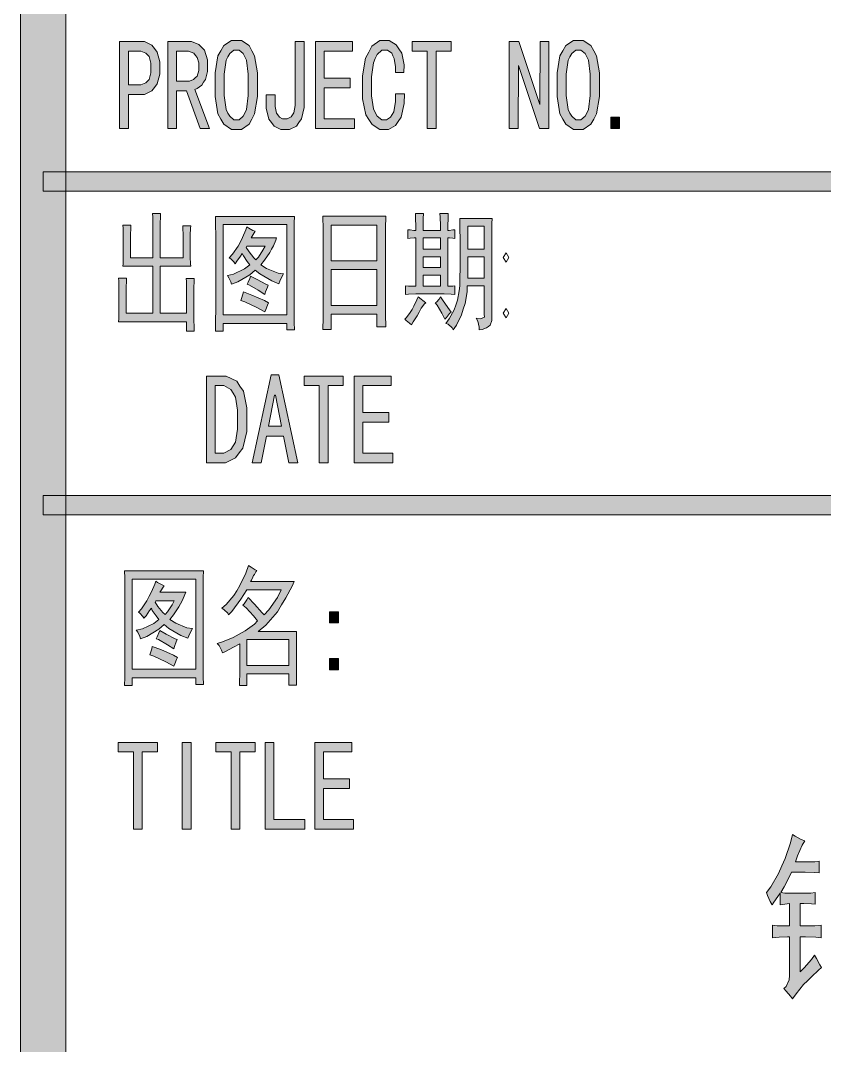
# Model space of a CAD drawing. Header units: millimetres. Extents: x 0 to 586, y 0 to 414.
# Drawn here: x 541.05 to 553.27, y 28.32 to 43.91 of the extents above; entities that cross this region are included whole.
import ezdxf

# ---------------------------------------------------------------- set-up
doc = ezdxf.new("R2010")
doc.units = ezdxf.units.MM

msp = doc.modelspace()

# ---------------------------------------------------------------- hatches: boundary and pattern name
h = msp.add_hatch(color=0)
h.dxf.hatch_style = 2
h.paths.add_polyline_path([(541.736139, 9.860139), (541.048222, 9.860139), (541.048222, 404.223361), (541.736139, 404.223361)])
h = msp.add_hatch(color=0)
h.paths.add_polyline_path([(543.164889, 43.187056), (543.164889, 43.095333), (543.126083, 42.947167), (543.08375, 42.89425), (543.044944, 42.841333), (542.932056, 42.784889), (542.857972, 42.784889), (542.688639, 42.784889), (542.688639, 42.266306), (542.554583, 42.266306), (542.554583, 43.589222), (542.857972, 43.589222), (542.932056, 43.589222), (543.044944, 43.536306), (543.08375, 43.483389), (543.126083, 43.426944), (543.164889, 43.282306)])
h.paths.add_polyline_path([(543.030833, 43.187056), (543.030833, 43.261139), (543.006139, 43.363444), (542.981444, 43.388139), (542.953222, 43.416361), (542.875611, 43.444583), (542.822694, 43.444583), (542.688639, 43.444583), (542.688639, 42.933056), (542.822694, 42.933056), (542.875611, 42.933056), (542.953222, 42.961278), (542.981444, 42.985972), (543.006139, 43.014194), (543.030833, 43.1165)])
h = msp.add_hatch(color=0)
h.paths.add_polyline_path([(543.919833, 42.266306), (543.78225, 42.266306), (543.570583, 42.841333), (543.422417, 42.841333), (543.422417, 42.266306), (543.288361, 42.266306), (543.288361, 43.589222), (543.577639, 43.589222), (543.648194, 43.589222), (543.761083, 43.546889), (543.803417, 43.501028), (543.84575, 43.458694), (543.891611, 43.314056), (543.891611, 43.21175), (543.891611, 43.134139), (543.863389, 43.014194), (543.831639, 42.971861), (543.803417, 42.929528), (543.736389, 42.876611), (543.701111, 42.8625)])
h.paths.add_polyline_path([(543.757556, 43.21175), (543.757556, 43.264667), (543.732861, 43.349333), (543.708167, 43.381083), (543.683472, 43.412833), (543.602333, 43.444583), (543.549417, 43.444583), (543.422417, 43.444583), (543.422417, 42.985972), (543.584694, 42.985972), (543.619972, 42.985972), (543.679944, 43.014194), (543.704639, 43.038889), (543.732861, 43.063583), (543.757556, 43.14825)])
h = msp.add_hatch(color=0)
h.paths.add_polyline_path([(544.650083, 42.933056), (544.650083, 42.753139), (544.60775, 42.488556), (544.565417, 42.410944), (544.526611, 42.333333), (544.406667, 42.252194), (544.332583, 42.252194), (544.254972, 42.252194), (544.138556, 42.333333), (544.092694, 42.410944), (544.050361, 42.488556), (544.008028, 42.753139), (544.008028, 42.933056), (544.008028, 43.1165), (544.050361, 43.374028), (544.092694, 43.451639), (544.138556, 43.52925), (544.254972, 43.606861), (544.332583, 43.606861), (544.406667, 43.606861), (544.526611, 43.52925), (544.565417, 43.451639), (544.60775, 43.374028), (544.650083, 43.1165)])
h.paths.add_polyline_path([(544.5125, 42.933056), (544.5125, 43.095333), (544.484278, 43.307), (544.459583, 43.359917), (544.434889, 43.409306), (544.371389, 43.458694), (544.332583, 43.458694), (544.293778, 43.458694), (544.230278, 43.409306), (544.202056, 43.359917), (544.173833, 43.307), (544.145611, 43.095333), (544.145611, 42.933056), (544.145611, 42.770778), (544.173833, 42.555583), (544.202056, 42.502667), (544.230278, 42.453278), (544.293778, 42.400361), (544.332583, 42.400361), (544.371389, 42.400361), (544.434889, 42.453278), (544.459583, 42.502667), (544.484278, 42.555583), (544.5125, 42.770778)])
h = msp.add_hatch(color=0)
h.dxf.hatch_style = 2
h.paths.add_polyline_path([(545.359167, 42.707278), (545.359167, 42.587333), (545.320361, 42.414472), (545.281556, 42.361556), (545.24275, 42.305111), (545.136917, 42.252194), (545.069889, 42.252194), (545.006389, 42.252194), (544.907611, 42.305111), (544.865278, 42.358028), (544.826472, 42.407417), (544.784139, 42.57675), (544.784139, 42.693167), (544.784139, 42.777833), (544.918194, 42.777833), (544.918194, 42.668472), (544.918194, 42.601444), (544.939361, 42.502667), (544.960528, 42.474444), (544.985222, 42.442694), (545.034611, 42.414472), (545.062833, 42.414472), (545.105167, 42.414472), (545.165139, 42.446222), (545.186306, 42.477972), (545.203944, 42.506194), (545.225111, 42.619083), (545.225111, 42.700222), (545.225111, 43.589222), (545.359167, 43.589222)])
h = msp.add_hatch(color=0)
h.dxf.hatch_style = 2
h.paths.add_polyline_path([(546.124694, 42.266306), (545.532028, 42.266306), (545.532028, 43.589222), (546.096472, 43.589222), (546.096472, 43.444583), (545.666083, 43.444583), (545.666083, 43.035361), (546.061194, 43.035361), (546.061194, 42.887194), (545.666083, 42.887194), (545.666083, 42.414472), (546.124694, 42.414472)])
h = msp.add_hatch(color=0)
h.dxf.hatch_style = 2
h.paths.add_polyline_path([(546.886694, 42.795472), (546.883167, 42.647306), (546.837306, 42.439167), (546.791444, 42.375667), (546.749111, 42.315694), (546.643278, 42.252194), (546.583306, 42.252194), (546.51275, 42.252194), (546.396333, 42.326278), (546.346944, 42.403889), (546.297556, 42.477972), (546.248167, 42.721389), (546.248167, 42.887194), (546.248167, 43.067111), (546.294028, 43.33875), (546.343417, 43.426944), (546.389278, 43.518667), (546.51275, 43.606861), (546.590361, 43.606861), (546.653861, 43.606861), (546.759694, 43.543361), (546.802028, 43.479861), (546.844361, 43.416361), (546.883167, 43.236444), (546.879639, 43.120028), (546.752639, 43.120028), (546.752639, 43.204694), (546.731472, 43.331694), (546.710306, 43.374028), (546.692667, 43.416361), (546.629167, 43.458694), (546.590361, 43.458694), (546.5445, 43.458694), (546.470417, 43.395194), (546.442194, 43.331694), (546.413972, 43.268194), (546.38575, 43.053), (546.38575, 42.901306), (546.38575, 42.763722), (546.413972, 42.566167), (546.442194, 42.51325), (546.470417, 42.456806), (546.540972, 42.400361), (546.583306, 42.400361), (546.615056, 42.400361), (546.675028, 42.439167), (546.699722, 42.4815), (546.724417, 42.520306), (546.752639, 42.679056), (546.752639, 42.795472)])
h = msp.add_hatch(color=0)
h.dxf.hatch_style = 2
h.paths.add_polyline_path([(547.599306, 43.444583), (547.366472, 43.444583), (547.366472, 42.266306), (547.232417, 42.266306), (547.232417, 43.444583), (547.003111, 43.444583), (547.003111, 43.589222), (547.599306, 43.589222)])
h = msp.add_hatch(color=0)
h.dxf.hatch_style = 2
h.paths.add_polyline_path([(549.0845, 42.266306), (548.939861, 42.266306), (548.622361, 43.225861), (548.615306, 42.266306), (548.48125, 42.266306), (548.48125, 43.589222), (548.625889, 43.589222), (548.946917, 42.633194), (548.950444, 43.589222), (549.0845, 43.589222)])
h = msp.add_hatch(color=0)
h.paths.add_polyline_path([(549.850028, 42.933056), (549.850028, 42.753139), (549.807694, 42.488556), (549.765361, 42.410944), (549.723028, 42.333333), (549.606611, 42.252194), (549.532528, 42.252194), (549.454917, 42.252194), (549.3385, 42.333333), (549.292639, 42.410944), (549.250306, 42.488556), (549.207972, 42.753139), (549.207972, 42.933056), (549.207972, 43.1165), (549.250306, 43.374028), (549.292639, 43.451639), (549.3385, 43.52925), (549.454917, 43.606861), (549.532528, 43.606861), (549.606611, 43.606861), (549.723028, 43.52925), (549.765361, 43.451639), (549.807694, 43.374028), (549.850028, 43.1165)])
h.paths.add_polyline_path([(549.712444, 42.933056), (549.712444, 43.095333), (549.684222, 43.307), (549.659528, 43.359917), (549.634833, 43.409306), (549.567806, 43.458694), (549.532528, 43.458694), (549.493722, 43.458694), (549.430222, 43.409306), (549.402, 43.359917), (549.373778, 43.307), (549.345556, 43.095333), (549.345556, 42.933056), (549.345556, 42.770778), (549.373778, 42.555583), (549.402, 42.502667), (549.430222, 42.453278), (549.493722, 42.400361), (549.532528, 42.400361), (549.567806, 42.400361), (549.634833, 42.453278), (549.659528, 42.502667), (549.684222, 42.555583), (549.712444, 42.770778)])
h = msp.add_hatch(color=0)
h.dxf.hatch_style = 2
h.paths.add_polyline_path([(550.156944, 42.266306), (550.026417, 42.266306), (550.026417, 42.439167), (550.156944, 42.439167)])
h = msp.add_hatch(color=0)
h.dxf.hatch_style = 2
h.paths.add_polyline_path([(575.772139, 41.610139), (575.772139, 41.313806), (541.390417, 41.313806), (541.390417, 41.610139)])
h = msp.add_hatch(color=0)
h.dxf.hatch_style = 2
h.paths.add_polyline_path([(542.723917, 40.795222), (542.723917, 40.745833), (542.720389, 40.654111), (542.720389, 40.611778), (542.720389, 40.301333), (543.062583, 40.301333), (543.062583, 40.756417), (543.062583, 40.812861), (543.059056, 40.918694), (543.055528, 40.975139), (543.179, 40.975139), (543.175472, 40.929278), (543.171944, 40.819917), (543.171944, 40.756417), (543.171944, 40.301333), (543.521194, 40.301333), (543.521194, 40.587083), (543.521194, 40.650583), (543.517667, 40.749361), (543.514139, 40.788167), (543.637611, 40.788167), (543.634083, 40.749361), (543.630556, 40.647056), (543.630556, 40.580028), (543.630556, 40.371889), (543.630556, 40.308389), (543.634083, 40.209611), (543.637611, 40.170806), (543.171944, 40.170806), (543.171944, 39.458194), (543.574111, 39.458194), (543.574111, 39.78275), (543.574111, 39.839194), (543.570583, 39.9415), (543.567056, 39.983833), (543.690528, 39.983833), (543.687, 39.9415), (543.683472, 39.84625), (543.683472, 39.789806), (543.683472, 39.444083), (543.683472, 39.366472), (543.687, 39.235944), (543.690528, 39.186556), (543.574111, 39.186556), (543.574111, 39.327667), (542.540472, 39.327667), (542.544, 39.373528), (542.544, 39.486417), (542.544, 39.549917), (542.544, 39.78275), (542.544, 39.849778), (542.544, 39.952083), (542.540472, 39.990889), (542.660417, 39.990889), (542.660417, 39.952083), (542.656889, 39.849778), (542.656889, 39.78275), (542.656889, 39.458194), (543.062583, 39.458194), (543.062583, 40.170806), (542.603972, 40.170806), (542.6075, 40.209611), (542.611028, 40.304861), (542.611028, 40.364833), (542.611028, 40.604722), (542.611028, 40.654111), (542.6075, 40.749361), (542.603972, 40.795222)])
h = msp.add_hatch(color=0)
h.paths.add_polyline_path([(545.214528, 40.929278), (545.211, 40.8305), (545.211, 40.618833), (545.211, 40.502417), (545.211, 39.673389), (545.211, 39.553444), (545.211, 39.317083), (545.214528, 39.204194), (545.098111, 39.204194), (545.098111, 39.302972), (544.1315, 39.302972), (544.1315, 39.186556), (544.015083, 39.186556), (544.015083, 39.3065), (544.018611, 39.553444), (544.018611, 39.680444), (544.018611, 40.502417), (544.018611, 40.615306), (544.015083, 40.826972), (544.015083, 40.929278)])
h.paths.add_polyline_path([(545.098111, 39.4335), (545.098111, 40.805806), (544.1315, 40.805806), (544.1315, 39.4335)])
h = msp.add_hatch(color=0)
h.paths.add_polyline_path([(546.600944, 40.936333), (546.597417, 40.745833), (546.597417, 40.326028), (546.597417, 40.093194), (546.597417, 39.860361), (546.597417, 39.437028), (546.600944, 39.250056), (546.466889, 39.250056), (546.466889, 39.444083), (545.771917, 39.444083), (545.771917, 39.21125), (545.644917, 39.21125), (545.648444, 39.387639), (545.651972, 39.807444), (545.651972, 40.047333), (545.651972, 40.287222), (545.648444, 40.731722), (545.644917, 40.936333)])
h.paths.add_polyline_path([(546.466889, 39.574611), (546.466889, 40.124944), (545.771917, 40.124944), (545.771917, 39.574611)])
h.paths.add_polyline_path([(546.466889, 40.255472), (546.466889, 40.795222), (545.771917, 40.795222), (545.771917, 40.255472)])
h = msp.add_hatch(color=0)
h.paths.add_polyline_path([(547.059556, 40.717611), (547.059556, 40.777583), (547.056028, 40.904583), (547.056028, 40.975139), (547.175972, 40.975139), (547.172444, 40.897528), (547.172444, 40.770528), (547.172444, 40.717611), (547.4335, 40.717611), (547.4335, 40.791694), (547.429972, 40.918694), (547.426444, 40.975139), (547.553444, 40.975139), (547.549917, 40.908111), (547.546389, 40.781111), (547.546389, 40.717611), (547.567556, 40.717611), (547.620472, 40.724667), (547.652222, 40.728194), (547.652222, 40.594139), (547.624, 40.597667), (547.571083, 40.604722), (547.546389, 40.604722), (547.546389, 39.867417), (547.571083, 39.867417), (547.624, 39.870944), (547.652222, 39.874472), (547.652222, 39.743944), (547.595778, 39.747472), (547.489944, 39.751), (547.437028, 39.751), (547.123056, 39.751), (547.059556, 39.751), (546.950194, 39.747472), (546.904333, 39.743944), (546.904333, 39.874472), (546.946667, 39.870944), (547.024278, 39.867417), (547.059556, 39.867417), (547.059556, 40.604722), (547.034861, 40.604722), (546.974889, 40.597667), (546.939611, 40.594139), (546.939611, 40.728194), (546.971361, 40.724667), (547.031333, 40.717611)])
h.paths.add_polyline_path([(547.4335, 40.431861), (547.4335, 40.604722), (547.172444, 40.604722), (547.172444, 40.431861)])
h.paths.add_polyline_path([(547.4335, 39.867417), (547.4335, 40.03675), (547.172444, 40.03675), (547.172444, 39.867417)])
h.paths.add_polyline_path([(547.4335, 40.153167), (547.4335, 40.315444), (547.172444, 40.315444), (547.172444, 40.153167)])
h = msp.add_hatch(color=0)
h.paths.add_polyline_path([(547.976778, 39.380583), (548.043806, 39.37), (548.103778, 39.398222), (548.10025, 39.444083), (548.10025, 39.874472), (547.842722, 39.874472), (547.839194, 39.78275), (547.807444, 39.606361), (547.779222, 39.518167), (547.754528, 39.4335), (547.676917, 39.27475), (547.627528, 39.204194), (547.609889, 39.235944), (547.553444, 39.288861), (547.518167, 39.302972), (547.567556, 39.37), (547.641639, 39.507583), (547.666333, 39.581667), (547.691028, 39.65575), (547.71925, 39.800389), (547.726306, 39.874472), (547.729833, 39.948556), (547.733361, 40.188444), (547.733361, 40.35425), (547.733361, 40.527111), (547.729833, 40.795222), (547.726306, 40.897528), (548.220194, 40.897528), (548.216667, 40.823444), (548.216667, 40.647056), (548.216667, 40.541222), (548.216667, 39.405278), (548.216667, 39.348833), (548.188444, 39.27475), (548.16375, 39.257111), (548.135528, 39.235944), (548.0685, 39.21125), (548.022639, 39.204194), (548.022639, 39.246528), (548.001472, 39.334722)])
h.paths.add_polyline_path([(548.10025, 40.431861), (548.10025, 40.781111), (547.849778, 40.781111), (547.849778, 40.431861)])
h.paths.add_polyline_path([(548.10025, 39.990889), (548.10025, 40.315444), (547.849778, 40.315444), (547.849778, 39.990889)])
h = msp.add_hatch(color=0)
h.paths.add_polyline_path([(544.618333, 40.7035), (544.600694, 40.678806), (544.568944, 40.629417), (544.554833, 40.604722), (544.942889, 40.604722), (544.932306, 40.569444), (544.8935, 40.484778), (544.865278, 40.431861), (544.840583, 40.382472), (544.759444, 40.262528), (544.703, 40.191972), (544.791194, 40.135528), (544.964056, 40.064972), (545.045194, 40.054389), (545.027556, 40.019111), (544.992278, 39.945028), (544.978167, 39.906222), (544.868806, 39.948556), (544.688889, 40.054389), (544.618333, 40.114361), (544.533667, 40.040278), (544.35375, 39.934444), (544.2585, 39.899167), (544.247917, 39.934444), (544.216167, 39.997944), (544.195, 40.029694), (544.286722, 40.050861), (544.456056, 40.132), (544.537194, 40.191972), (544.494861, 40.244889), (544.438417, 40.329556), (544.420778, 40.364833), (544.392556, 40.326028), (544.339639, 40.248417), (544.311417, 40.209611), (544.29025, 40.237833), (544.244389, 40.287222), (544.223222, 40.301333), (544.272611, 40.35425), (544.357278, 40.477722), (544.392556, 40.54475), (544.424306, 40.611778), (544.473694, 40.728194), (544.491333, 40.774056), (544.519556, 40.752889), (544.583056, 40.717611)])
h.paths.add_polyline_path([(544.477222, 40.456556), (544.523083, 40.389528), (544.597167, 40.297806), (544.628917, 40.269583), (544.667722, 40.308389), (544.73475, 40.414222), (544.7665, 40.477722), (544.491333, 40.477722)])
h = msp.add_hatch(color=0)
h.dxf.hatch_style = 2
h.paths.add_polyline_path([(544.547778, 40.022639), (544.646556, 39.969722), (544.780611, 39.899167), (544.815889, 39.885056), (544.801778, 39.853306), (544.773556, 39.78275), (544.762972, 39.743944), (544.664194, 39.807444), (544.530139, 39.885056), (544.494861, 39.899167), (544.508972, 39.927389), (544.537194, 39.987361)])
h = msp.add_hatch(color=0)
h.dxf.hatch_style = 2
h.paths.add_polyline_path([(544.438417, 39.78275), (544.565417, 39.733361), (544.755917, 39.648694), (544.819417, 39.613417), (544.805306, 39.581667), (544.777083, 39.514639), (544.762972, 39.479361), (544.643028, 39.546389), (544.459583, 39.631056), (544.396083, 39.652222), (544.406667, 39.680444), (544.427833, 39.747472)])
h = msp.add_hatch(color=0)
h.dxf.hatch_style = 2
h.paths.add_polyline_path([(547.21125, 39.613417), (547.190083, 39.599306), (547.140694, 39.532278), (547.108944, 39.475833), (547.080722, 39.419389), (547.02075, 39.324139), (546.992528, 39.278278), (546.960778, 39.3065), (546.911389, 39.348833), (546.89375, 39.366472), (546.918444, 39.391167), (546.974889, 39.468778), (547.003111, 39.514639), (547.031333, 39.564028), (547.077194, 39.659278), (547.094833, 39.705139)])
h = msp.add_hatch(color=0)
h.dxf.hatch_style = 2
h.paths.add_polyline_path([(547.500528, 39.366472), (547.454667, 39.458194), (547.384111, 39.581667), (547.355889, 39.613417), (547.373528, 39.627528), (547.412333, 39.673389), (547.4335, 39.705139), (547.46525, 39.659278), (547.546389, 39.542861), (547.595778, 39.472306), (547.571083, 39.451139), (547.525222, 39.394694)])
h = msp.add_hatch(color=0)
h.paths.add_polyline_path([(544.487806, 37.838944), (544.487806, 37.659028), (544.431361, 37.405028), (544.374917, 37.330944), (544.318472, 37.256861), (544.166778, 37.17925), (544.071528, 37.17925), (543.873972, 37.17925), (543.873972, 38.502167), (544.071528, 38.502167), (544.177361, 38.502167), (544.336111, 38.424556), (544.3855, 38.346944), (544.438417, 38.269333), (544.487806, 38.015333)])
h.paths.add_polyline_path([(544.350222, 37.838944), (544.350222, 37.980056), (544.314944, 38.181139), (544.279667, 38.241111), (544.244389, 38.297556), (544.142083, 38.357528), (544.071528, 38.357528), (544.008028, 38.357528), (544.008028, 37.327417), (544.071528, 37.327417), (544.142083, 37.327417), (544.244389, 37.383861), (544.279667, 37.440306), (544.314944, 37.49675), (544.350222, 37.694306)])
h = msp.add_hatch(color=0)
h.paths.add_polyline_path([(545.267444, 37.17925), (545.126333, 37.17925), (545.045194, 37.588472), (544.791194, 37.588472), (544.710056, 37.17925), (544.568944, 37.17925), (544.86175, 38.519806), (544.974639, 38.519806)])
h.paths.add_polyline_path([(545.016972, 37.736639), (544.92525, 38.209361), (544.911139, 38.209361), (544.819417, 37.736639)])
h = msp.add_hatch(color=0)
h.dxf.hatch_style = 2
h.paths.add_polyline_path([(545.955361, 38.357528), (545.726056, 38.357528), (545.726056, 37.17925), (545.592, 37.17925), (545.592, 38.357528), (545.359167, 38.357528), (545.359167, 38.502167), (545.955361, 38.502167)])
h = msp.add_hatch(color=0)
h.dxf.hatch_style = 2
h.paths.add_polyline_path([(546.710306, 37.17925), (546.121167, 37.17925), (546.121167, 38.502167), (546.682083, 38.502167), (546.682083, 38.357528), (546.251694, 38.357528), (546.251694, 37.944778), (546.646806, 37.944778), (546.646806, 37.800139), (546.251694, 37.800139), (546.251694, 37.327417), (546.710306, 37.327417)])
h = msp.add_hatch(color=0)
h.dxf.hatch_style = 2
h.paths.add_polyline_path([(575.772139, 36.681833), (575.772139, 36.389028), (541.390417, 36.389028), (541.390417, 36.681833)])
h = msp.add_hatch(color=0)
h.paths.add_polyline_path([(544.643028, 35.542361), (544.628917, 35.521194), (544.604222, 35.482389), (544.593639, 35.46475), (544.583056, 35.443583), (544.558361, 35.397722), (544.54425, 35.373028), (545.211, 35.373028), (545.17925, 35.302472), (545.080472, 35.126083), (545.016972, 35.02025), (544.957, 34.914417), (544.777083, 34.709806), (544.660667, 34.614556), (545.246278, 34.614556), (545.24275, 34.554583), (545.24275, 34.434639), (545.24275, 34.374667), (545.24275, 34.057167), (545.24275, 33.990139), (545.24275, 33.863139), (545.246278, 33.799639), (545.126333, 33.799639), (545.126333, 33.9725), (544.491333, 33.9725), (544.491333, 33.792583), (544.378444, 33.792583), (544.378444, 33.849028), (544.381972, 33.9725), (544.381972, 34.039528), (544.381972, 34.427583), (544.286722, 34.374667), (544.152667, 34.304111), (544.117389, 34.29), (544.103278, 34.328806), (544.068, 34.399361), (544.039778, 34.434639), (544.117389, 34.455806), (544.283194, 34.522833), (544.374917, 34.57575), (544.466639, 34.625139), (544.60775, 34.723917), (544.653611, 34.776833), (544.590111, 34.854444), (544.477222, 34.974389), (544.427833, 35.016722), (544.449, 35.037889), (544.491333, 35.097861), (544.508972, 35.133139), (544.604222, 35.030833), (544.724167, 34.900306), (544.752389, 34.868556), (544.826472, 34.942639), (544.957, 35.133139), (545.013444, 35.249556), (544.487806, 35.249556), (544.399611, 35.108444), (544.262028, 34.917944), (544.212639, 34.868556), (544.198528, 34.89325), (544.145611, 34.942639), (544.110333, 34.970861), (544.177361, 35.027306), (544.29025, 35.161361), (544.339639, 35.235444), (544.3855, 35.313056), (544.473694, 35.503556), (544.516028, 35.619972), (544.554833, 35.59175), (544.618333, 35.552944)])
h.paths.add_polyline_path([(545.126333, 34.095972), (545.126333, 34.491083), (544.491333, 34.491083), (544.491333, 34.095972)])
h = msp.add_hatch(color=0)
h.paths.add_polyline_path([(543.831639, 35.535306), (543.828111, 35.436528), (543.824583, 35.224861), (543.824583, 35.108444), (543.824583, 34.279417), (543.824583, 34.159472), (543.828111, 33.923111), (543.831639, 33.810222), (543.715222, 33.810222), (543.715222, 33.909), (542.745083, 33.909), (542.745083, 33.792583), (542.628667, 33.792583), (542.632194, 33.912528), (542.635722, 34.159472), (542.635722, 34.29), (542.635722, 35.108444), (542.635722, 35.221333), (542.632194, 35.433), (542.628667, 35.535306)])
h.paths.add_polyline_path([(543.715222, 34.039528), (543.715222, 35.411833), (542.745083, 35.411833), (542.745083, 34.039528)])
h = msp.add_hatch(color=0)
h.paths.add_polyline_path([(543.231917, 35.309528), (543.217806, 35.288361), (543.182528, 35.235444), (543.168417, 35.21075), (543.56, 35.21075), (543.545889, 35.175472), (543.510611, 35.090806), (543.482389, 35.037889), (543.457694, 34.9885), (543.376556, 34.868556), (543.320111, 34.798), (543.408306, 34.741556), (543.577639, 34.671), (543.662306, 34.660417), (543.641139, 34.625139), (543.609389, 34.551056), (543.59175, 34.51225), (543.485917, 34.554583), (543.306, 34.660417), (543.231917, 34.720389), (543.150778, 34.649833), (542.970861, 34.540472), (542.872083, 34.505194), (542.865028, 34.540472), (542.833278, 34.603972), (542.808583, 34.635722), (542.903833, 34.656889), (543.073167, 34.738028), (543.150778, 34.798), (543.111972, 34.850917), (543.052, 34.935583), (543.037889, 34.970861), (543.009667, 34.932056), (542.95675, 34.854444), (542.925, 34.815639), (542.907361, 34.843861), (542.8615, 34.89325), (542.840333, 34.907361), (542.889722, 34.960278), (542.970861, 35.08375), (543.006139, 35.150778), (543.041417, 35.217806), (543.090806, 35.334222), (543.104917, 35.380083), (543.133139, 35.358917), (543.200167, 35.323639)])
h.paths.add_polyline_path([(543.094333, 35.062583), (543.136667, 34.995556), (543.214278, 34.903833), (543.246028, 34.875611), (543.281306, 34.914417), (543.351861, 35.02025), (543.383611, 35.08375), (543.104917, 35.08375)])
h = msp.add_hatch(color=0)
h.dxf.hatch_style = 2
h.paths.add_polyline_path([(545.881278, 34.745083), (545.747222, 34.745083), (545.747222, 34.914417), (545.881278, 34.914417)])
h = msp.add_hatch(color=0)
h.dxf.hatch_style = 2
h.paths.add_polyline_path([(543.164889, 34.628667), (543.263667, 34.57575), (543.397722, 34.505194), (543.429472, 34.491083), (543.415361, 34.459333), (543.390667, 34.388778), (543.380083, 34.349972), (543.281306, 34.413472), (543.14725, 34.491083), (543.111972, 34.505194), (543.126083, 34.533417), (543.150778, 34.593389)])
h = msp.add_hatch(color=0)
h.dxf.hatch_style = 2
h.paths.add_polyline_path([(543.052, 34.388778), (543.182528, 34.339389), (543.373028, 34.254722), (543.436528, 34.219444), (543.422417, 34.187694), (543.394194, 34.120667), (543.380083, 34.088917), (543.260139, 34.152417), (543.076694, 34.237083), (543.013194, 34.25825), (543.023778, 34.29), (543.044944, 34.3535)])
h = msp.add_hatch(color=0)
h.dxf.hatch_style = 2
h.paths.add_polyline_path([(545.881278, 34.032472), (545.747222, 34.032472), (545.747222, 34.201806), (545.881278, 34.201806)])
h = msp.add_hatch(color=0)
h.dxf.hatch_style = 2
h.paths.add_polyline_path([(543.129611, 32.783639), (542.900306, 32.783639), (542.900306, 31.605361), (542.76625, 31.605361), (542.76625, 32.783639), (542.533417, 32.783639), (542.533417, 32.928278), (543.129611, 32.928278)])
h = msp.add_hatch(color=0)
h.dxf.hatch_style = 2
h.paths.add_polyline_path([(543.641139, 31.605361), (543.507083, 31.605361), (543.507083, 32.928278), (543.641139, 32.928278)])
h = msp.add_hatch(color=0)
h.dxf.hatch_style = 2
h.paths.add_polyline_path([(544.618333, 32.783639), (544.3855, 32.783639), (544.3855, 31.605361), (544.251444, 31.605361), (544.251444, 32.783639), (544.018611, 32.783639), (544.018611, 32.928278), (544.618333, 32.928278)])
h = msp.add_hatch(color=0)
h.dxf.hatch_style = 2
h.paths.add_polyline_path([(545.36975, 31.605361), (544.7665, 31.605361), (544.7665, 32.928278), (544.900556, 32.928278), (544.900556, 31.753528), (545.36975, 31.753528)])
h = msp.add_hatch(color=0)
h.dxf.hatch_style = 2
h.paths.add_polyline_path([(546.114111, 31.605361), (545.521444, 31.605361), (545.521444, 32.928278), (546.085889, 32.928278), (546.085889, 32.783639), (545.6555, 32.783639), (545.6555, 32.374417), (546.050611, 32.374417), (546.050611, 32.22625), (545.6555, 32.22625), (545.6555, 31.753528), (546.114111, 31.753528)])
h = msp.add_hatch(color=0)
h.dxf.hatch_style = 2
h.paths.add_polyline_path([(553.194361, 30.942139), (553.11675, 30.945667), (552.979167, 30.952722), (552.919194, 30.952722), (552.771028, 30.952722), (552.739278, 30.885694), (552.658139, 30.730472), (552.612278, 30.642278), (552.67225, 30.635222), (552.802778, 30.631694), (552.866278, 30.631694), (552.933306, 30.631694), (553.067361, 30.635222), (553.134389, 30.642278), (553.134389, 30.465889), (553.074417, 30.469417), (552.961528, 30.476472), (552.901556, 30.476472), (552.901556, 30.134278), (552.968583, 30.134278), (553.127333, 30.137806), (553.222583, 30.144861), (553.222583, 29.954361), (553.141444, 29.961417), (552.982694, 29.968472), (552.901556, 29.968472), (552.901556, 29.435778), (552.965056, 29.49575), (553.074417, 29.62275), (553.123806, 29.689778), (553.152028, 29.640389), (553.204944, 29.545139), (553.229639, 29.502806), (553.183778, 29.464), (553.074417, 29.361694), (553.014444, 29.301722), (552.954472, 29.24175), (552.841583, 29.104167), (552.788667, 29.026556), (552.756917, 29.065361), (552.689889, 29.142972), (552.654611, 29.181778), (552.689889, 29.213528), (552.73575, 29.312306), (552.742806, 29.379333), (552.742806, 29.968472), (552.711056, 29.968472), (552.584056, 29.961417), (552.485278, 29.954361), (552.485278, 30.144861), (552.555833, 30.137806), (552.686361, 30.134278), (552.742806, 30.134278), (552.742806, 30.476472), (552.704, 30.469417), (552.633444, 30.458833), (552.601694, 30.455306), (552.601694, 30.631694), (552.566417, 30.582306), (552.502917, 30.494111), (552.478222, 30.455306), (552.45, 30.504694), (552.407667, 30.596417), (552.390028, 30.642278), (552.457056, 30.730472), (552.573472, 30.931556), (552.622861, 31.047972), (552.675778, 31.160861), (552.756917, 31.40075), (552.788667, 31.52775), (552.827472, 31.499528), (552.919194, 31.450139), (552.975639, 31.428972), (552.933306, 31.361944), (552.86275, 31.203194), (552.831, 31.107944), (552.947417, 31.107944), (553.003861, 31.107944), (553.127333, 31.111472), (553.194361, 31.118528)])

# ---------------------------------------------------------------- linework, layer by layer
at = {"color": 0, "lineweight": 0}
for points in [[(541.736139, 9.860139), (541.048222, 9.860139), (541.048222, 404.223361), (541.736139, 404.223361)], [(543.164889, 43.187056), (543.164889, 43.095333), (543.126083, 42.947167), (543.08375, 42.89425), (543.044944, 42.841333), (542.932056, 42.784889), (542.857972, 42.784889), (542.688639, 42.784889), (542.688639, 42.266306), (542.554583, 42.266306), (542.554583, 43.589222), (542.857972, 43.589222), (542.932056, 43.589222), (543.044944, 43.536306), (543.08375, 43.483389), (543.126083, 43.426944), (543.164889, 43.282306)], [(543.919833, 42.266306), (543.78225, 42.266306), (543.570583, 42.841333), (543.422417, 42.841333), (543.422417, 42.266306), (543.288361, 42.266306), (543.288361, 43.589222), (543.577639, 43.589222), (543.648194, 43.589222), (543.761083, 43.546889), (543.803417, 43.501028), (543.84575, 43.458694), (543.891611, 43.314056), (543.891611, 43.21175), (543.891611, 43.134139), (543.863389, 43.014194), (543.831639, 42.971861), (543.803417, 42.929528), (543.736389, 42.876611), (543.701111, 42.8625)], [(544.650083, 42.933056), (544.650083, 42.753139), (544.60775, 42.488556), (544.565417, 42.410944), (544.526611, 42.333333), (544.406667, 42.252194), (544.332583, 42.252194), (544.254972, 42.252194), (544.138556, 42.333333), (544.092694, 42.410944), (544.050361, 42.488556), (544.008028, 42.753139), (544.008028, 42.933056), (544.008028, 43.1165), (544.050361, 43.374028), (544.092694, 43.451639), (544.138556, 43.52925), (544.254972, 43.606861), (544.332583, 43.606861), (544.406667, 43.606861), (544.526611, 43.52925), (544.565417, 43.451639), (544.60775, 43.374028), (544.650083, 43.1165)], [(545.359167, 42.707278), (545.359167, 42.587333), (545.320361, 42.414472), (545.281556, 42.361556), (545.24275, 42.305111), (545.136917, 42.252194), (545.069889, 42.252194), (545.006389, 42.252194), (544.907611, 42.305111), (544.865278, 42.358028), (544.826472, 42.407417), (544.784139, 42.57675), (544.784139, 42.693167), (544.784139, 42.777833), (544.918194, 42.777833), (544.918194, 42.668472), (544.918194, 42.601444), (544.939361, 42.502667), (544.960528, 42.474444), (544.985222, 42.442694), (545.034611, 42.414472), (545.062833, 42.414472), (545.105167, 42.414472), (545.165139, 42.446222), (545.186306, 42.477972), (545.203944, 42.506194), (545.225111, 42.619083), (545.225111, 42.700222), (545.225111, 43.589222), (545.359167, 43.589222)], [(546.124694, 42.266306), (545.532028, 42.266306), (545.532028, 43.589222), (546.096472, 43.589222), (546.096472, 43.444583), (545.666083, 43.444583), (545.666083, 43.035361), (546.061194, 43.035361), (546.061194, 42.887194), (545.666083, 42.887194), (545.666083, 42.414472), (546.124694, 42.414472)], [(546.886694, 42.795472), (546.883167, 42.647306), (546.837306, 42.439167), (546.791444, 42.375667), (546.749111, 42.315694), (546.643278, 42.252194), (546.583306, 42.252194), (546.51275, 42.252194), (546.396333, 42.326278), (546.346944, 42.403889), (546.297556, 42.477972), (546.248167, 42.721389), (546.248167, 42.887194), (546.248167, 43.067111), (546.294028, 43.33875), (546.343417, 43.426944), (546.389278, 43.518667), (546.51275, 43.606861), (546.590361, 43.606861), (546.653861, 43.606861), (546.759694, 43.543361), (546.802028, 43.479861), (546.844361, 43.416361), (546.883167, 43.236444), (546.879639, 43.120028), (546.752639, 43.120028), (546.752639, 43.204694), (546.731472, 43.331694), (546.710306, 43.374028), (546.692667, 43.416361), (546.629167, 43.458694), (546.590361, 43.458694), (546.5445, 43.458694), (546.470417, 43.395194), (546.442194, 43.331694), (546.413972, 43.268194), (546.38575, 43.053), (546.38575, 42.901306), (546.38575, 42.763722), (546.413972, 42.566167), (546.442194, 42.51325), (546.470417, 42.456806), (546.540972, 42.400361), (546.583306, 42.400361), (546.615056, 42.400361), (546.675028, 42.439167), (546.699722, 42.4815), (546.724417, 42.520306), (546.752639, 42.679056), (546.752639, 42.795472)], [(547.599306, 43.444583), (547.366472, 43.444583), (547.366472, 42.266306), (547.232417, 42.266306), (547.232417, 43.444583), (547.003111, 43.444583), (547.003111, 43.589222), (547.599306, 43.589222)], [(549.0845, 42.266306), (548.939861, 42.266306), (548.622361, 43.225861), (548.615306, 42.266306), (548.48125, 42.266306), (548.48125, 43.589222), (548.625889, 43.589222), (548.946917, 42.633194), (548.950444, 43.589222), (549.0845, 43.589222)], [(549.850028, 42.933056), (549.850028, 42.753139), (549.807694, 42.488556), (549.765361, 42.410944), (549.723028, 42.333333), (549.606611, 42.252194), (549.532528, 42.252194), (549.454917, 42.252194), (549.3385, 42.333333), (549.292639, 42.410944), (549.250306, 42.488556), (549.207972, 42.753139), (549.207972, 42.933056), (549.207972, 43.1165), (549.250306, 43.374028), (549.292639, 43.451639), (549.3385, 43.52925), (549.454917, 43.606861), (549.532528, 43.606861), (549.606611, 43.606861), (549.723028, 43.52925), (549.765361, 43.451639), (549.807694, 43.374028), (549.850028, 43.1165)], [(543.030833, 43.187056), (543.030833, 43.261139), (543.006139, 43.363444), (542.981444, 43.388139), (542.953222, 43.416361), (542.875611, 43.444583), (542.822694, 43.444583), (542.688639, 43.444583), (542.688639, 42.933056), (542.822694, 42.933056), (542.875611, 42.933056), (542.953222, 42.961278), (542.981444, 42.985972), (543.006139, 43.014194), (543.030833, 43.1165)], [(543.757556, 43.21175), (543.757556, 43.264667), (543.732861, 43.349333), (543.708167, 43.381083), (543.683472, 43.412833), (543.602333, 43.444583), (543.549417, 43.444583), (543.422417, 43.444583), (543.422417, 42.985972), (543.584694, 42.985972), (543.619972, 42.985972), (543.679944, 43.014194), (543.704639, 43.038889), (543.732861, 43.063583), (543.757556, 43.14825)], [(544.5125, 42.933056), (544.5125, 43.095333), (544.484278, 43.307), (544.459583, 43.359917), (544.434889, 43.409306), (544.371389, 43.458694), (544.332583, 43.458694), (544.293778, 43.458694), (544.230278, 43.409306), (544.202056, 43.359917), (544.173833, 43.307), (544.145611, 43.095333), (544.145611, 42.933056), (544.145611, 42.770778), (544.173833, 42.555583), (544.202056, 42.502667), (544.230278, 42.453278), (544.293778, 42.400361), (544.332583, 42.400361), (544.371389, 42.400361), (544.434889, 42.453278), (544.459583, 42.502667), (544.484278, 42.555583), (544.5125, 42.770778)], [(549.712444, 42.933056), (549.712444, 43.095333), (549.684222, 43.307), (549.659528, 43.359917), (549.634833, 43.409306), (549.567806, 43.458694), (549.532528, 43.458694), (549.493722, 43.458694), (549.430222, 43.409306), (549.402, 43.359917), (549.373778, 43.307), (549.345556, 43.095333), (549.345556, 42.933056), (549.345556, 42.770778), (549.373778, 42.555583), (549.402, 42.502667), (549.430222, 42.453278), (549.493722, 42.400361), (549.532528, 42.400361), (549.567806, 42.400361), (549.634833, 42.453278), (549.659528, 42.502667), (549.684222, 42.555583), (549.712444, 42.770778)], [(550.156944, 42.266306), (550.026417, 42.266306), (550.026417, 42.439167), (550.156944, 42.439167)], [(575.772139, 41.610139), (575.772139, 41.313806), (541.390417, 41.313806), (541.390417, 41.610139)], [(542.723917, 40.795222), (542.723917, 40.745833), (542.720389, 40.654111), (542.720389, 40.611778), (542.720389, 40.301333), (543.062583, 40.301333), (543.062583, 40.756417), (543.062583, 40.812861), (543.059056, 40.918694), (543.055528, 40.975139), (543.179, 40.975139), (543.175472, 40.929278), (543.171944, 40.819917), (543.171944, 40.756417), (543.171944, 40.301333), (543.521194, 40.301333), (543.521194, 40.587083), (543.521194, 40.650583), (543.517667, 40.749361), (543.514139, 40.788167), (543.637611, 40.788167), (543.634083, 40.749361), (543.630556, 40.647056), (543.630556, 40.580028), (543.630556, 40.371889), (543.630556, 40.308389), (543.634083, 40.209611), (543.637611, 40.170806), (543.171944, 40.170806), (543.171944, 39.458194), (543.574111, 39.458194), (543.574111, 39.78275), (543.574111, 39.839194), (543.570583, 39.9415), (543.567056, 39.983833), (543.690528, 39.983833), (543.687, 39.9415), (543.683472, 39.84625), (543.683472, 39.789806), (543.683472, 39.444083), (543.683472, 39.366472), (543.687, 39.235944), (543.690528, 39.186556), (543.574111, 39.186556), (543.574111, 39.327667), (542.540472, 39.327667), (542.544, 39.373528), (542.544, 39.486417), (542.544, 39.549917), (542.544, 39.78275), (542.544, 39.849778), (542.544, 39.952083), (542.540472, 39.990889), (542.660417, 39.990889), (542.660417, 39.952083), (542.656889, 39.849778), (542.656889, 39.78275), (542.656889, 39.458194), (543.062583, 39.458194), (543.062583, 40.170806), (542.603972, 40.170806), (542.6075, 40.209611), (542.611028, 40.304861), (542.611028, 40.364833), (542.611028, 40.604722), (542.611028, 40.654111), (542.6075, 40.749361), (542.603972, 40.795222)], [(545.214528, 40.929278), (545.211, 40.8305), (545.211, 40.618833), (545.211, 40.502417), (545.211, 39.673389), (545.211, 39.553444), (545.211, 39.317083), (545.214528, 39.204194), (545.098111, 39.204194), (545.098111, 39.302972), (544.1315, 39.302972), (544.1315, 39.186556), (544.015083, 39.186556), (544.015083, 39.3065), (544.018611, 39.553444), (544.018611, 39.680444), (544.018611, 40.502417), (544.018611, 40.615306), (544.015083, 40.826972), (544.015083, 40.929278)], [(546.600944, 40.936333), (546.597417, 40.745833), (546.597417, 40.326028), (546.597417, 40.093194), (546.597417, 39.860361), (546.597417, 39.437028), (546.600944, 39.250056), (546.466889, 39.250056), (546.466889, 39.444083), (545.771917, 39.444083), (545.771917, 39.21125), (545.644917, 39.21125), (545.648444, 39.387639), (545.651972, 39.807444), (545.651972, 40.047333), (545.651972, 40.287222), (545.648444, 40.731722), (545.644917, 40.936333)], [(547.059556, 40.717611), (547.059556, 40.777583), (547.056028, 40.904583), (547.056028, 40.975139), (547.175972, 40.975139), (547.172444, 40.897528), (547.172444, 40.770528), (547.172444, 40.717611), (547.4335, 40.717611), (547.4335, 40.791694), (547.429972, 40.918694), (547.426444, 40.975139), (547.553444, 40.975139), (547.549917, 40.908111), (547.546389, 40.781111), (547.546389, 40.717611), (547.567556, 40.717611), (547.620472, 40.724667), (547.652222, 40.728194), (547.652222, 40.594139), (547.624, 40.597667), (547.571083, 40.604722), (547.546389, 40.604722), (547.546389, 39.867417), (547.571083, 39.867417), (547.624, 39.870944), (547.652222, 39.874472), (547.652222, 39.743944), (547.595778, 39.747472), (547.489944, 39.751), (547.437028, 39.751), (547.123056, 39.751), (547.059556, 39.751), (546.950194, 39.747472), (546.904333, 39.743944), (546.904333, 39.874472), (546.946667, 39.870944), (547.024278, 39.867417), (547.059556, 39.867417), (547.059556, 40.604722), (547.034861, 40.604722), (546.974889, 40.597667), (546.939611, 40.594139), (546.939611, 40.728194), (546.971361, 40.724667), (547.031333, 40.717611)], [(547.976778, 39.380583), (548.043806, 39.37), (548.103778, 39.398222), (548.10025, 39.444083), (548.10025, 39.874472), (547.842722, 39.874472), (547.839194, 39.78275), (547.807444, 39.606361), (547.779222, 39.518167), (547.754528, 39.4335), (547.676917, 39.27475), (547.627528, 39.204194), (547.609889, 39.235944), (547.553444, 39.288861), (547.518167, 39.302972), (547.567556, 39.37), (547.641639, 39.507583), (547.666333, 39.581667), (547.691028, 39.65575), (547.71925, 39.800389), (547.726306, 39.874472), (547.729833, 39.948556), (547.733361, 40.188444), (547.733361, 40.35425), (547.733361, 40.527111), (547.729833, 40.795222), (547.726306, 40.897528), (548.220194, 40.897528), (548.216667, 40.823444), (548.216667, 40.647056), (548.216667, 40.541222), (548.216667, 39.405278), (548.216667, 39.348833), (548.188444, 39.27475), (548.16375, 39.257111), (548.135528, 39.235944), (548.0685, 39.21125), (548.022639, 39.204194), (548.022639, 39.246528), (548.001472, 39.334722)], [(545.098111, 39.4335), (545.098111, 40.805806), (544.1315, 40.805806), (544.1315, 39.4335)], [(544.618333, 40.7035), (544.600694, 40.678806), (544.568944, 40.629417), (544.554833, 40.604722), (544.942889, 40.604722), (544.932306, 40.569444), (544.8935, 40.484778), (544.865278, 40.431861), (544.840583, 40.382472), (544.759444, 40.262528), (544.703, 40.191972), (544.791194, 40.135528), (544.964056, 40.064972), (545.045194, 40.054389), (545.027556, 40.019111), (544.992278, 39.945028), (544.978167, 39.906222), (544.868806, 39.948556), (544.688889, 40.054389), (544.618333, 40.114361), (544.533667, 40.040278), (544.35375, 39.934444), (544.2585, 39.899167), (544.247917, 39.934444), (544.216167, 39.997944), (544.195, 40.029694), (544.286722, 40.050861), (544.456056, 40.132), (544.537194, 40.191972), (544.494861, 40.244889), (544.438417, 40.329556), (544.420778, 40.364833), (544.392556, 40.326028), (544.339639, 40.248417), (544.311417, 40.209611), (544.29025, 40.237833), (544.244389, 40.287222), (544.223222, 40.301333), (544.272611, 40.35425), (544.357278, 40.477722), (544.392556, 40.54475), (544.424306, 40.611778), (544.473694, 40.728194), (544.491333, 40.774056), (544.519556, 40.752889), (544.583056, 40.717611)], [(546.466889, 40.255472), (546.466889, 40.795222), (545.771917, 40.795222), (545.771917, 40.255472)], [(548.10025, 40.431861), (548.10025, 40.781111), (547.849778, 40.781111), (547.849778, 40.431861)], [(547.4335, 40.431861), (547.4335, 40.604722), (547.172444, 40.604722), (547.172444, 40.431861)], [(544.477222, 40.456556), (544.523083, 40.389528), (544.597167, 40.297806), (544.628917, 40.269583), (544.667722, 40.308389), (544.73475, 40.414222), (544.7665, 40.477722), (544.491333, 40.477722)], [(547.4335, 40.153167), (547.4335, 40.315444), (547.172444, 40.315444), (547.172444, 40.153167)], [(548.10025, 39.990889), (548.10025, 40.315444), (547.849778, 40.315444), (547.849778, 39.990889)], [(548.431861, 40.375417), (548.389528, 40.304861), (548.431861, 40.234306), (548.474194, 40.304861)], [(546.466889, 39.574611), (546.466889, 40.124944), (545.771917, 40.124944), (545.771917, 39.574611)], [(544.547778, 40.022639), (544.646556, 39.969722), (544.780611, 39.899167), (544.815889, 39.885056), (544.801778, 39.853306), (544.773556, 39.78275), (544.762972, 39.743944), (544.664194, 39.807444), (544.530139, 39.885056), (544.494861, 39.899167), (544.508972, 39.927389), (544.537194, 39.987361)], [(547.4335, 39.867417), (547.4335, 40.03675), (547.172444, 40.03675), (547.172444, 39.867417)], [(544.438417, 39.78275), (544.565417, 39.733361), (544.755917, 39.648694), (544.819417, 39.613417), (544.805306, 39.581667), (544.777083, 39.514639), (544.762972, 39.479361), (544.643028, 39.546389), (544.459583, 39.631056), (544.396083, 39.652222), (544.406667, 39.680444), (544.427833, 39.747472)], [(547.21125, 39.613417), (547.190083, 39.599306), (547.140694, 39.532278), (547.108944, 39.475833), (547.080722, 39.419389), (547.02075, 39.324139), (546.992528, 39.278278), (546.960778, 39.3065), (546.911389, 39.348833), (546.89375, 39.366472), (546.918444, 39.391167), (546.974889, 39.468778), (547.003111, 39.514639), (547.031333, 39.564028), (547.077194, 39.659278), (547.094833, 39.705139)], [(547.500528, 39.366472), (547.454667, 39.458194), (547.384111, 39.581667), (547.355889, 39.613417), (547.373528, 39.627528), (547.412333, 39.673389), (547.4335, 39.705139), (547.46525, 39.659278), (547.546389, 39.542861), (547.595778, 39.472306), (547.571083, 39.451139), (547.525222, 39.394694)], [(548.431861, 39.52875), (548.389528, 39.458194), (548.431861, 39.387639), (548.474194, 39.458194)], [(544.487806, 37.838944), (544.487806, 37.659028), (544.431361, 37.405028), (544.374917, 37.330944), (544.318472, 37.256861), (544.166778, 37.17925), (544.071528, 37.17925), (543.873972, 37.17925), (543.873972, 38.502167), (544.071528, 38.502167), (544.177361, 38.502167), (544.336111, 38.424556), (544.3855, 38.346944), (544.438417, 38.269333), (544.487806, 38.015333)], [(545.267444, 37.17925), (545.126333, 37.17925), (545.045194, 37.588472), (544.791194, 37.588472), (544.710056, 37.17925), (544.568944, 37.17925), (544.86175, 38.519806), (544.974639, 38.519806)], [(545.955361, 38.357528), (545.726056, 38.357528), (545.726056, 37.17925), (545.592, 37.17925), (545.592, 38.357528), (545.359167, 38.357528), (545.359167, 38.502167), (545.955361, 38.502167)], [(546.710306, 37.17925), (546.121167, 37.17925), (546.121167, 38.502167), (546.682083, 38.502167), (546.682083, 38.357528), (546.251694, 38.357528), (546.251694, 37.944778), (546.646806, 37.944778), (546.646806, 37.800139), (546.251694, 37.800139), (546.251694, 37.327417), (546.710306, 37.327417)], [(544.350222, 37.838944), (544.350222, 37.980056), (544.314944, 38.181139), (544.279667, 38.241111), (544.244389, 38.297556), (544.142083, 38.357528), (544.071528, 38.357528), (544.008028, 38.357528), (544.008028, 37.327417), (544.071528, 37.327417), (544.142083, 37.327417), (544.244389, 37.383861), (544.279667, 37.440306), (544.314944, 37.49675), (544.350222, 37.694306)], [(545.016972, 37.736639), (544.92525, 38.209361), (544.911139, 38.209361), (544.819417, 37.736639)], [(575.772139, 36.681833), (575.772139, 36.389028), (541.390417, 36.389028), (541.390417, 36.681833)], [(544.643028, 35.542361), (544.628917, 35.521194), (544.604222, 35.482389), (544.593639, 35.46475), (544.583056, 35.443583), (544.558361, 35.397722), (544.54425, 35.373028), (545.211, 35.373028), (545.17925, 35.302472), (545.080472, 35.126083), (545.016972, 35.02025), (544.957, 34.914417), (544.777083, 34.709806), (544.660667, 34.614556), (545.246278, 34.614556), (545.24275, 34.554583), (545.24275, 34.434639), (545.24275, 34.374667), (545.24275, 34.057167), (545.24275, 33.990139), (545.24275, 33.863139), (545.246278, 33.799639), (545.126333, 33.799639), (545.126333, 33.9725), (544.491333, 33.9725), (544.491333, 33.792583), (544.378444, 33.792583), (544.378444, 33.849028), (544.381972, 33.9725), (544.381972, 34.039528), (544.381972, 34.427583), (544.286722, 34.374667), (544.152667, 34.304111), (544.117389, 34.29), (544.103278, 34.328806), (544.068, 34.399361), (544.039778, 34.434639), (544.117389, 34.455806), (544.283194, 34.522833), (544.374917, 34.57575), (544.466639, 34.625139), (544.60775, 34.723917), (544.653611, 34.776833), (544.590111, 34.854444), (544.477222, 34.974389), (544.427833, 35.016722), (544.449, 35.037889), (544.491333, 35.097861), (544.508972, 35.133139), (544.604222, 35.030833), (544.724167, 34.900306), (544.752389, 34.868556), (544.826472, 34.942639), (544.957, 35.133139), (545.013444, 35.249556), (544.487806, 35.249556), (544.399611, 35.108444), (544.262028, 34.917944), (544.212639, 34.868556), (544.198528, 34.89325), (544.145611, 34.942639), (544.110333, 34.970861), (544.177361, 35.027306), (544.29025, 35.161361), (544.339639, 35.235444), (544.3855, 35.313056), (544.473694, 35.503556), (544.516028, 35.619972), (544.554833, 35.59175), (544.618333, 35.552944)], [(543.831639, 35.535306), (543.828111, 35.436528), (543.824583, 35.224861), (543.824583, 35.108444), (543.824583, 34.279417), (543.824583, 34.159472), (543.828111, 33.923111), (543.831639, 33.810222), (543.715222, 33.810222), (543.715222, 33.909), (542.745083, 33.909), (542.745083, 33.792583), (542.628667, 33.792583), (542.632194, 33.912528), (542.635722, 34.159472), (542.635722, 34.29), (542.635722, 35.108444), (542.635722, 35.221333), (542.632194, 35.433), (542.628667, 35.535306)], [(543.715222, 34.039528), (543.715222, 35.411833), (542.745083, 35.411833), (542.745083, 34.039528)], [(543.231917, 35.309528), (543.217806, 35.288361), (543.182528, 35.235444), (543.168417, 35.21075), (543.56, 35.21075), (543.545889, 35.175472), (543.510611, 35.090806), (543.482389, 35.037889), (543.457694, 34.9885), (543.376556, 34.868556), (543.320111, 34.798), (543.408306, 34.741556), (543.577639, 34.671), (543.662306, 34.660417), (543.641139, 34.625139), (543.609389, 34.551056), (543.59175, 34.51225), (543.485917, 34.554583), (543.306, 34.660417), (543.231917, 34.720389), (543.150778, 34.649833), (542.970861, 34.540472), (542.872083, 34.505194), (542.865028, 34.540472), (542.833278, 34.603972), (542.808583, 34.635722), (542.903833, 34.656889), (543.073167, 34.738028), (543.150778, 34.798), (543.111972, 34.850917), (543.052, 34.935583), (543.037889, 34.970861), (543.009667, 34.932056), (542.95675, 34.854444), (542.925, 34.815639), (542.907361, 34.843861), (542.8615, 34.89325), (542.840333, 34.907361), (542.889722, 34.960278), (542.970861, 35.08375), (543.006139, 35.150778), (543.041417, 35.217806), (543.090806, 35.334222), (543.104917, 35.380083), (543.133139, 35.358917), (543.200167, 35.323639)], [(543.094333, 35.062583), (543.136667, 34.995556), (543.214278, 34.903833), (543.246028, 34.875611), (543.281306, 34.914417), (543.351861, 35.02025), (543.383611, 35.08375), (543.104917, 35.08375)], [(545.881278, 34.745083), (545.747222, 34.745083), (545.747222, 34.914417), (545.881278, 34.914417)], [(543.164889, 34.628667), (543.263667, 34.57575), (543.397722, 34.505194), (543.429472, 34.491083), (543.415361, 34.459333), (543.390667, 34.388778), (543.380083, 34.349972), (543.281306, 34.413472), (543.14725, 34.491083), (543.111972, 34.505194), (543.126083, 34.533417), (543.150778, 34.593389)], [(545.126333, 34.095972), (545.126333, 34.491083), (544.491333, 34.491083), (544.491333, 34.095972)], [(543.052, 34.388778), (543.182528, 34.339389), (543.373028, 34.254722), (543.436528, 34.219444), (543.422417, 34.187694), (543.394194, 34.120667), (543.380083, 34.088917), (543.260139, 34.152417), (543.076694, 34.237083), (543.013194, 34.25825), (543.023778, 34.29), (543.044944, 34.3535)], [(545.881278, 34.032472), (545.747222, 34.032472), (545.747222, 34.201806), (545.881278, 34.201806)], [(543.129611, 32.783639), (542.900306, 32.783639), (542.900306, 31.605361), (542.76625, 31.605361), (542.76625, 32.783639), (542.533417, 32.783639), (542.533417, 32.928278), (543.129611, 32.928278)], [(543.641139, 31.605361), (543.507083, 31.605361), (543.507083, 32.928278), (543.641139, 32.928278)], [(544.618333, 32.783639), (544.3855, 32.783639), (544.3855, 31.605361), (544.251444, 31.605361), (544.251444, 32.783639), (544.018611, 32.783639), (544.018611, 32.928278), (544.618333, 32.928278)], [(545.36975, 31.605361), (544.7665, 31.605361), (544.7665, 32.928278), (544.900556, 32.928278), (544.900556, 31.753528), (545.36975, 31.753528)], [(546.114111, 31.605361), (545.521444, 31.605361), (545.521444, 32.928278), (546.085889, 32.928278), (546.085889, 32.783639), (545.6555, 32.783639), (545.6555, 32.374417), (546.050611, 32.374417), (546.050611, 32.22625), (545.6555, 32.22625), (545.6555, 31.753528), (546.114111, 31.753528)], [(553.194361, 30.942139), (553.11675, 30.945667), (552.979167, 30.952722), (552.919194, 30.952722), (552.771028, 30.952722), (552.739278, 30.885694), (552.658139, 30.730472), (552.612278, 30.642278), (552.67225, 30.635222), (552.802778, 30.631694), (552.866278, 30.631694), (552.933306, 30.631694), (553.067361, 30.635222), (553.134389, 30.642278), (553.134389, 30.465889), (553.074417, 30.469417), (552.961528, 30.476472), (552.901556, 30.476472), (552.901556, 30.134278), (552.968583, 30.134278), (553.127333, 30.137806), (553.222583, 30.144861), (553.222583, 29.954361), (553.141444, 29.961417), (552.982694, 29.968472), (552.901556, 29.968472), (552.901556, 29.435778), (552.965056, 29.49575), (553.074417, 29.62275), (553.123806, 29.689778), (553.152028, 29.640389), (553.204944, 29.545139), (553.229639, 29.502806), (553.183778, 29.464), (553.074417, 29.361694), (553.014444, 29.301722), (552.954472, 29.24175), (552.841583, 29.104167), (552.788667, 29.026556), (552.756917, 29.065361), (552.689889, 29.142972), (552.654611, 29.181778), (552.689889, 29.213528), (552.73575, 29.312306), (552.742806, 29.379333), (552.742806, 29.968472), (552.711056, 29.968472), (552.584056, 29.961417), (552.485278, 29.954361), (552.485278, 30.144861), (552.555833, 30.137806), (552.686361, 30.134278), (552.742806, 30.134278), (552.742806, 30.476472), (552.704, 30.469417), (552.633444, 30.458833), (552.601694, 30.455306), (552.601694, 30.631694), (552.566417, 30.582306), (552.502917, 30.494111), (552.478222, 30.455306), (552.45, 30.504694), (552.407667, 30.596417), (552.390028, 30.642278), (552.457056, 30.730472), (552.573472, 30.931556), (552.622861, 31.047972), (552.675778, 31.160861), (552.756917, 31.40075), (552.788667, 31.52775), (552.827472, 31.499528), (552.919194, 31.450139), (552.975639, 31.428972), (552.933306, 31.361944), (552.86275, 31.203194), (552.831, 31.107944), (552.947417, 31.107944), (553.003861, 31.107944), (553.127333, 31.111472), (553.194361, 31.118528)]]:
    msp.add_lwpolyline(points, close=True, dxfattribs=at)

doc.saveas('drawing.dxf')
